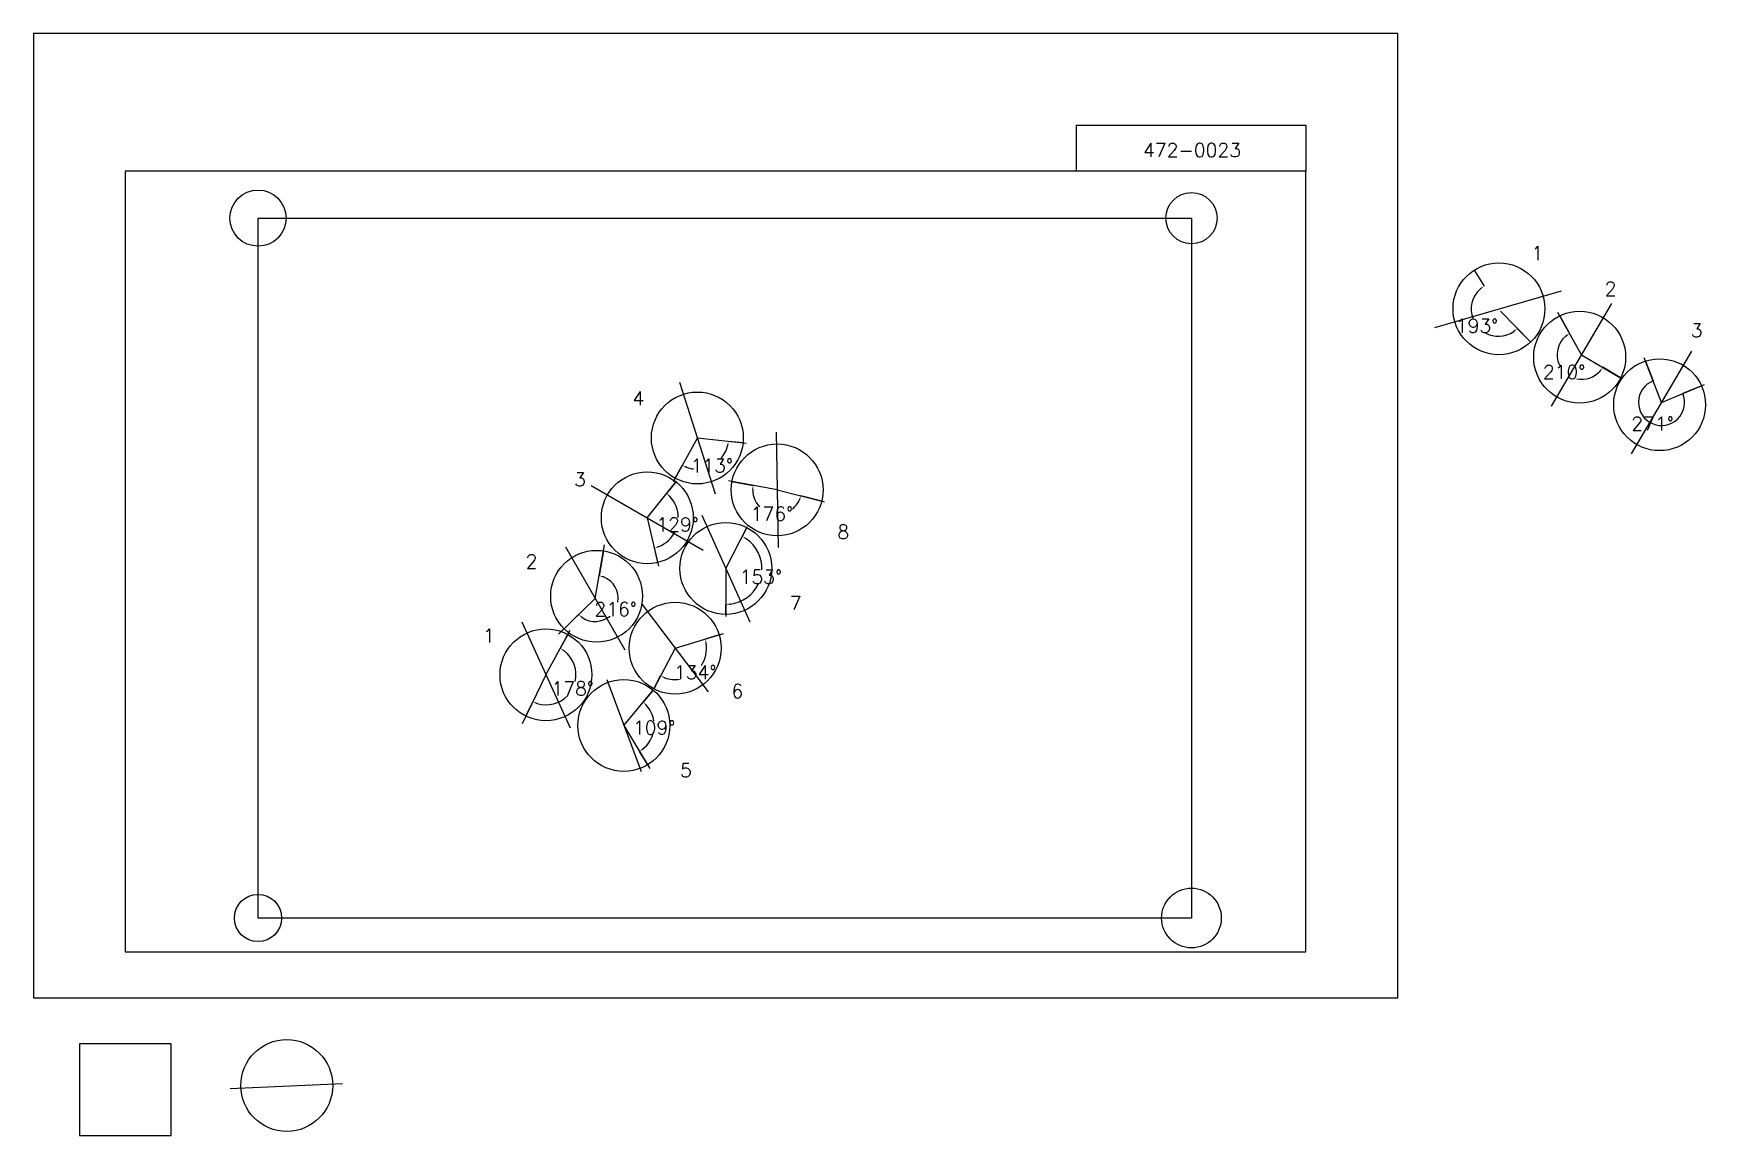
# Model space of a CAD drawing. Extents: x 0 to 1819984, y -150000 to 1050000.
import ezdxf

# ---------------------------------------------------------------- set-up
doc = ezdxf.new("R2010")
doc.units = 0
doc.header["$MEASUREMENT"] = 0
doc.layers.get('0').update_dxf_attribs({"linetype": 'CONTINUOUS'})
doc.layers.get('Defpoints').update_dxf_attribs({"linetype": 'CONTINUOUS'})
for name, color, linetype in [('_0-0_', 7, 'CONTINUOUS'), ('_0-1_V-nasSTD', 7, 'CONTINUOUS'), ('_0-2_番号', 7, 'CONTINUOUS'), ('ADD_LINE', 7, 'CONTINUOUS'), ('文字', 7, 'CONTINUOUS')]:
    doc.layers.add(name, color=color, linetype=linetype)
doc.layers.add('位置合わせ用', color=7, linetype='CONTINUOUS', plot=False)
doc.styles.get("Standard").update_dxf_attribs({"font": 'txt', "height": 15000, "bigfont": 'bigfont.shx'})
doc.dimstyles.get("Standard").update_dxf_attribs({"dimtxt": 0.18, "dimasz": 0.18, "dimexe": 0.18, "dimexo": 0.0625, "dimgap": 0.09, "dimtad": 0, "dimtih": 1, "dimtoh": 1, "dimdec": 4, "dimzin": 0, "dimdsep": 46, "dimtxsty": 'Standard', "dimcen": 0.09, "dimadec": 0, "dimazin": 0, "dimtfac": 1, "dimtdec": 4, "dimtofl": 0, "dimtmove": 0, "dimatfit": 3, "dimfxl": 1, "dimtolj": 1, "dimtzin": 0, "dimarcsym": 0})
picture_1 = doc.add_image_def('image1.jpg', size_in_pixel=(800, 600))

# ---------------------------------------------------------------- blocks, each defined once
blk = doc.blocks.new('-000-CCURVE_ORG002')
at = {"layer": '_0-0_', "color": 5, "linetype": 'Continuous'}
for p, q in [((30, -10), (10, -10)), ((10, -10), (10, -30)), ((30, -30), (30, -10)), ((10, -30), (30, -30))]:
    blk.add_line(p, q, dxfattribs=at)
blk = doc.blocks.new('-008-$$ATRU$$11$$背景色$$色$$0_0_0')
at = {"layer": '_0-2_番号'}
blk.add_blockref('-000-CCURVE_ORG002', (0, 0), dxfattribs=at)
blk = doc.blocks.new('*D27')
at = {"color": 0, "linetype": 'Continuous', "lineweight": -2}
for p, q in [((1568104, 792245), (1578880, 774840)), ((1629640, 714000), (1615070, 728792))]:
    blk.add_line(p, q, dxfattribs=at)
for start, end in [(131.496881, 201.309321), (240.743794, 304.832348)]:
    blk.add_arc((1594392, 749786), 29468, start, end, dxfattribs=at)
at = {"color": 0}
for points in [[(1575365, 771189), (1574370, 772526), (1578880, 774841)], [(1611756, 724957), (1610691, 726240), (1615070, 728792)]]:
    blk.add_solid(points, dxfattribs=at)
at = {"layer": 'Defpoints', "color": 0}
for p in [(1568104, 792245), (1565088, 746690), (1594392, 749786), (1629640, 714000)]:
    blk.add_point(p, dxfattribs=at)
at = {"color": 0, "linetype": 'Continuous', "insert": (1571223, 731578), "char_height": 15000, "attachment_point": 5}
blk.add_mtext('\\A1;193%%d', dxfattribs=at)
blk = doc.blocks.new('*D28')
at = {"color": 0, "linetype": 'Continuous', "lineweight": -2}
for p, q in [((1661270, 742552), (1672046, 723311)), ((1727583, 674939), (1708054, 686470))]:
    blk.add_line(p, q, dxfattribs=at)
for start, end in [(130.005432, 204.698825), (258.553097, 318.68482)]:
    blk.add_arc((1685082, 700035), 26678, start, end, dxfattribs=at)
at = {"color": 0}
for points in [[(1668405, 719784), (1667458, 721156), (1672046, 723311)], [(1705795, 681933), (1704445, 682911), (1708054, 686470)]]:
    blk.add_solid(points, dxfattribs=at)
at = {"layer": 'Defpoints', "color": 0}
for p in [(1661270, 742552), (1658755, 695717), (1685082, 700035), (1727583, 674939)]:
    blk.add_point(p, dxfattribs=at)
at = {"color": 0, "linetype": 'Continuous', "insert": (1666003, 681387), "char_height": 15000, "attachment_point": 5}
blk.add_mtext('\\A1;210%%d', dxfattribs=at)
blk = doc.blocks.new('*D31')
at = {"layer": 'ADD_LINE', "color": 0, "linetype": 'Continuous', "lineweight": -2}
for p, q in [((1754468, 693292), (1762933, 671691)), ((1815520, 666412), (1795295, 657972))]:
    blk.add_line(p, q, dxfattribs=at)
blk.add_arc((1772102, 648293), 25131, 111.399612, 22.651687, dxfattribs=at)
at = {"layer": 'ADD_LINE', "color": 0}
for points in [[(1762933, 671691), (1762933, 671692), (1762933, 671692)], [(1795295, 657972), (1795295, 657972), (1795295, 657972)]]:
    blk.add_solid(points, dxfattribs=at)
at = {"layer": 'Defpoints', "color": 0}
for p in [(1754468, 693293), (1815520, 666412), (1772102, 648293), (1781612, 625030)]:
    blk.add_point(p, dxfattribs=at)
at = {"layer": 'ADD_LINE', "color": 0, "linetype": 'Continuous', "insert": (1762293, 625154), "char_height": 15000, "attachment_point": 5}
blk.add_mtext('\\A1;271%%d', dxfattribs=at)
blk = doc.blocks.new('*D305')
at = {"color": 0, "linetype": 'Continuous', "lineweight": -2}
for p, q in [((772315, 604112), (756402, 605845)), ((698554, 565693), (706256, 579726))]:
    blk.add_line(p, q, dxfattribs=at)
for start, end in [(318.220576, 345.34851), (249.677875, 262.737495)]:
    blk.add_arc((722610, 609526), 33992, start, end, dxfattribs=at)
at = {"color": 0}
for points in [[(756316, 600777), (754677, 601079), (756402, 605845)], [(711150, 578407), (710458, 576891), (706256, 579726)]]:
    blk.add_solid(points, dxfattribs=at)
at = {"layer": 'Defpoints', "color": 0}
for p in [(722610, 609526), (772316, 604112), (698554, 565693), (727784, 575930)]:
    blk.add_point(p, dxfattribs=at)
at = {"color": 0, "linetype": 'Continuous', "insert": (738312, 579378), "char_height": 15000, "attachment_point": 5}
blk.add_mtext('\\A1;113%%d', dxfattribs=at)
blk = doc.blocks.new('*D306')
at = {"color": 0, "linetype": 'Continuous', "lineweight": -2}
for p, q in [((760296, 562007), (783296, 557792)), ((857960, 540769), (835286, 546486))]:
    blk.add_line(p, q, dxfattribs=at)
for start, end in [(180.392671, 224.05797), (309.258669, 335.06978)]:
    blk.add_arc((809477, 552993), 26617, start, end, dxfattribs=at)
at = {"color": 0}
for points in [[(783691, 552738), (782030, 552883), (783296, 557792)], [(834399, 541495), (832829, 542052), (835286, 546485)]]:
    blk.add_solid(points, dxfattribs=at)
at = {"layer": 'Defpoints', "color": 0}
for p in [(760296, 562007), (809477, 552993), (791791, 533101), (857960, 540769)]:
    blk.add_point(p, dxfattribs=at)
at = {"color": 0, "linetype": 'Continuous', "insert": (803821, 526984), "char_height": 15000, "attachment_point": 5}
blk.add_mtext('\\A1;176%%d', dxfattribs=at)
blk = doc.blocks.new('*D307')
at = {"color": 0, "linetype": 'Continuous', "lineweight": -2}
for p, q in [((776974, 512952), (771542, 502376)), ((753634, 417505), (753634, 428303))]:
    blk.add_line(p, q, dxfattribs=at)
for start, end in [(357.496562, 55.503707), (277.31285, 334.765502)]:
    blk.add_arc((753634, 467504), 39201, start, end, dxfattribs=at)
at = {"color": 0}
for points in [[(776262, 500528), (775408, 499097), (771542, 502376)], [(758570, 429454), (758676, 427790), (753634, 428303)]]:
    blk.add_solid(points, dxfattribs=at)
at = {"layer": 'Defpoints', "color": 0}
for p in [(776974, 512952), (753634, 467504), (784072, 442802), (753634, 417504)]:
    blk.add_point(p, dxfattribs=at)
at = {"color": 0, "linetype": 'Continuous', "insert": (791737, 458292), "char_height": 15000, "attachment_point": 5}
blk.add_mtext('\\A1;153%%d', dxfattribs=at)
blk = doc.blocks.new('*D308')
at = {"color": 0, "linetype": 'Continuous', "lineweight": -2}
for p, q in [((699747, 562687), (689067, 549160)), ((679535, 473973), (675836, 489782))]:
    blk.add_line(p, q, dxfattribs=at)
for start, end in [(0.265999, 43.216981), (291.66041, 333.920953)]:
    blk.add_arc((668144, 522658), 33765, start, end, dxfattribs=at)
at = {"color": 0}
for points in [[(693315, 546394), (692188, 545165), (689067, 549160)], [(680358, 492073), (680857, 490483), (675836, 489781)]]:
    blk.add_solid(points, dxfattribs=at)
at = {"layer": 'Defpoints', "color": 0}
for p in [(699747, 562687), (701506, 527860), (668144, 522658), (679535, 473973)]:
    blk.add_point(p, dxfattribs=at)
at = {"color": 0, "linetype": 'Continuous', "insert": (701101, 515315), "char_height": 15000, "attachment_point": 5}
blk.add_mtext('\\A1;129%%d', dxfattribs=at)
blk = doc.blocks.new('*D309')
at = {"color": 0, "linetype": 'Continuous', "lineweight": -2}
for p, q in [((620316, 486630), (615670, 459615)), ((577622, 401828), (593429, 417273))]:
    blk.add_line(p, q, dxfattribs=at)
for start, end in [(350.406322, 68.826641), (235.750742, 310.237482)]:
    blk.add_arc((611409, 434840), 25138, start, end, dxfattribs=at)
at = {"color": 0}
for points in [[(620711, 459085), (620266, 457478), (615670, 459615)], [(597797, 414700), (596726, 413423), (593429, 417273)]]:
    blk.add_solid(points, dxfattribs=at)
at = {"layer": 'Defpoints', "color": 0}
for p in [(620316, 486630), (611409, 434840), (577622, 401828), (622549, 412305)]:
    blk.add_point(p, dxfattribs=at)
at = {"color": 0, "linetype": 'Continuous', "insert": (633664, 423151), "char_height": 15000, "attachment_point": 5}
blk.add_mtext('\\A1;216%%d', dxfattribs=at)
blk = doc.blocks.new('*D310')
at = {"color": 0, "linetype": 'Continuous', "lineweight": -2}
for p, q in [((746348, 395079), (731155, 390495)), ((675338, 336314), (682683, 350382))]:
    blk.add_line(p, q, dxfattribs=at)
for start, end in [(326.588062, 8.387909), (250.831565, 278.046358)]:
    blk.add_arc((698480, 380636), 34130, start, end, dxfattribs=at)
at = {"color": 0}
for points in [[(733058, 385797), (731431, 385434), (731155, 390495)], [(687604, 349164), (686942, 347634), (682683, 350382)]]:
    blk.add_solid(points, dxfattribs=at)
at = {"layer": 'Defpoints', "color": 0}
for p in [(746348, 395079), (698480, 380636), (708581, 348036), (675338, 336314)]:
    blk.add_point(p, dxfattribs=at)
at = {"color": 0, "linetype": 'Continuous', "insert": (720239, 354343), "char_height": 15000, "attachment_point": 5}
blk.add_mtext('\\A1;134%%d', dxfattribs=at)
blk = doc.blocks.new('*D311')
at = {"color": 0, "linetype": 'Continuous', "lineweight": -2}
for p, q in [((581603, 395671), (573401, 380489)), ((535939, 306731), (543497, 322244))]:
    blk.add_line(p, q, dxfattribs=at)
for start, end in [(346.839052, 52.86149), (252.784868, 316.702318)]:
    blk.add_arc((557836, 351681), 32744, start, end, dxfattribs=at)
at = {"color": 0}
for points in [[(578057, 378485), (577155, 377083), (573401, 380490)], [(548452, 321179), (547839, 319629), (543496, 322244)]]:
    blk.add_solid(points, dxfattribs=at)
at = {"layer": 'Defpoints', "color": 0}
for p in [(581603, 395671), (557836, 351681), (575778, 324289), (535939, 306731)]:
    blk.add_point(p, dxfattribs=at)
at = {"color": 0, "linetype": 'Continuous', "insert": (586966, 336725), "char_height": 15000, "attachment_point": 5}
blk.add_mtext('\\A1;178%%d', dxfattribs=at)
blk = doc.blocks.new('*D312')
at = {"color": 0, "linetype": 'Continuous', "lineweight": -2}
for p, q in [((674627, 334953), (663754, 321892)), ((668608, 253802), (659780, 268324))]:
    blk.add_line(p, q, dxfattribs=at)
for start, end in [(8.81619, 41.532863), (309.982647, 342.469582)]:
    blk.add_arc((642636, 296527), 33005, start, end, dxfattribs=at)
at = {"color": 0}
for points in [[(667923, 319009), (666763, 317813), (663754, 321892)], [(663358, 271914), (664329, 270560), (659780, 268324)]]:
    blk.add_solid(points, dxfattribs=at)
at = {"layer": 'Defpoints', "color": 0}
for p in [(674627, 334953), (642636, 296527), (673152, 283951), (668608, 253802)]:
    blk.add_point(p, dxfattribs=at)
at = {"color": 0, "linetype": 'Continuous', "insert": (675551, 294085), "char_height": 15000, "attachment_point": 5}
blk.add_mtext('\\A1;109%%d', dxfattribs=at)

msp = doc.modelspace()

# ---------------------------------------------------------------- linework, layer by layer
at = {"layer": '_0-1_V-nasSTD', "color": 7, "linetype": 'Continuous'}
for p, q in [((1485000, 1050000), (0, 1050000)), ((0, 1050000), (0, 0)), ((1485000, 1050000), (0, 1050000)), ((0, 1050000), (0, 0)), ((1485000, 0), (1485000, 1050000)), ((1485000, 0), (1485000, 1050000)), ((1135000, 950000), (1135000, 900000)), ((1135000, 950000), (1385000, 950000)), ((1385000, 950000), (1385000, 900000)), ((1385000, 900000), (100000, 900000)), ((100000, 900000), (100000, 50000)), ((1385000, 50000), (1385000, 900000)), ((100000, 50000), (1385000, 50000)), ((0, 0), (1485000, 0)), ((0, 0), (1485000, 0))]:
    msp.add_line(p, q, dxfattribs=at)
at = {"layer": 'ADD_LINE', "color": 1, "linetype": 'Continuous'}
for p, q in [((1525489.26411, 729736.80972), (1663294.76411, 769835.80972)), ((1652183.75, 644122.25), (1717980.25, 755947.75)), ((1739204, 592380), (1805000.5, 704205.5)), ((703278.5, 670349.125), (741940.5, 548702.875)), ((808329.875, 615824.4542), (810624.125, 490161.5458)), ((607199.25, 557957), (729089.75, 487360)), ((727674.79688, 525582.125), (779592.20312, 409426.875)), ((579199.125, 490965.25), (643618.875, 378715.75)), ((662386.625, 428289.75), (734572.375, 332983.25)), ((531488.92188, 409499.28125), (584184.07812, 293862.71875)), ((623940.40161, 346577.59536), (661331.59839, 246476.40464)), ((214262.32302, -98799.56876), (336470.78129, -93322.43898))]:
    msp.add_line(p, q, dxfattribs=at)
at = {"layer": 'ADD_LINE', "color": 5, "linetype": 'Continuous'}
for p, q in [((1596753.25, 747633.75), (1629814.8632, 713821.27417)), ((1685082, 700035), (1659184.32722, 746275.9796)), ((1685082, 700035), (1729204.75, 673981.25)), ((1772102.25, 648292.75), (1753088.25, 696812.75)), ((1772102.25, 648292.75), (1818728.75, 667751.25)), ((722609.5, 609526), (696412, 561789)), ((722609.5, 609526), (775933, 603718)), ((668144.5, 522658.5), (699746.59392, 562686.99533)), ((809477, 552993), (756360, 562728.5)), ((809477, 552993), (860893.5, 540029)), ((668144.5, 522658.5), (680456, 470036.5)), ((753633.5, 467504.5), (776974, 512952.5)), ((611409, 434840.5), (621422.5, 493065.5)), ((753633.5, 467504.5), (753633.5, 415098.52815)), ((611409, 434840.5), (571651.5, 395994.5)), ((557836.5, 351681), (584089, 400272.5)), ((698479.5, 380636.5), (751207, 396545)), ((698479.5, 380636.5), (675338.13465, 336314.07667)), ((557836.5, 351681), (531847, 298330)), ((642636, 296527), (674627.43392, 334952.87873)), ((642636, 296527), (671065, 249759.5))]:
    msp.add_line(p, q, dxfattribs=at)
at = {"layer": 'ADD_LINE', "color": 5, "linetype": 'ByBlock'}
for centre in [(1595122.531, 750173.16957), (1682964.15392, 697503.40947), (1769984.40392, 645761.15947), (722609.5, 609526), (809477, 552993), (668144.5, 522658.5), (753633.5, 467504.5), (612990.5, 437169.5), (698479.5, 380636.5), (557836.5, 351681), (642636, 296527), (275704.61091, -95468.83904)]:
    msp.add_circle(centre, 50000, dxfattribs=at)
at = {"layer": '位置合わせ用', "color": 5, "linetype": 'Continuous'}
for centre, radius in [((244424.4, 848880.595), 30579.2687), ((1260424.4, 848880.595), 27848.33235), ((244424.4, 86880.595), 25672.78835), ((1260424.4, 86880.595), 32483.49996)]:
    msp.add_circle(centre, radius, dxfattribs=at)

# ---------------------------------------------------------------- block references
at = {"layer": '_0-0_', "xscale": 5000, "yscale": 5000, "zscale": 5000}
msp.add_blockref('-008-$$ATRU$$11$$背景色$$色$$0_0_0', (0, 0), dxfattribs=at)

# ---------------------------------------------------------------- texts
at = {"layer": '文字', "linetype": 'Continuous'}
msp.add_text('472-0023', height=15000, dxfattribs=at).set_placement((1207698.06436, 915464.91089))
at = {"layer": '文字', "color": 5, "linetype": 'Continuous'}
for s, p in [('1', (1630487.25, 803200.25)), ('2', (1710202.25, 764419.75)), ('3', (1803921.25, 719176.25)), ('4', (652009.5, 645260)), ('3', (588453, 556927)), ('8', (874996, 499834)), ('2', (535669, 467517.5)), ('7', (823289, 422274)), ('1', (489348.5, 386725)), ('6', (759732.5, 326400.5)), ('5', (703716.5, 240222.5))]:
    msp.add_text(s, height=15000, dxfattribs=at).set_placement(p)

# ---------------------------------------------------------------- dimensions: what is measured, and where the dimension line sits
at = {"color": 5, "linetype": 'Continuous'}
for base, center, p1, p2, picture, middle in [((1565087.53393, 746690.32692), (1594392.01411, 749786.30972), (1568104.28301, 792244.70716), (1629640.37756, 713999.72255), '*D27', (1571223.47133, 731577.62241)), ((1658755.37189, 695717.29916), (1685082, 700035), (1661270.03834, 742551.88724), (1727582.99975, 674938.86655), '*D28', (1666003.1859, 681387.40657)), ((727784.24847, 575929.72427), (722609.5, 609526), (772315.52353, 604112.01583), (698554.35544, 565692.79318), '*D305', (738312.41634, 579377.92903)), ((701506.33189, 527860.28696), (668144.5, 522658.5), (699746.59392, 562686.99533), (679534.96282, 473973.21108), '*D308', (701101.2269, 515315.16515)), ((791790.80362, 533101.40353), (809477, 552993), (760296.24246, 562007.04946), (857959.64924, 540768.73221), '*D306', (803820.89427, 526983.66282)), ((784072.30904, 442801.80452), (753633.5, 467504.5), (776974, 512952.5), (753633.5, 417504.5), '*D307', (791736.9952, 458292.12173)), ((622548.62218, 412305.47872), (611409, 434840.5), (620315.72662, 486629.99995), (577621.60027, 401827.72681), '*D309', (633663.70633, 423150.91437)), ((575777.77675, 324289.4995), (557836.5, 351681), (581603.12027, 395671.3144), (535939.39942, 306730.83886), '*D311', (586965.79488, 336725.46955)), ((708581.47612, 348035.71038), (698479.5, 380636.5), (746348.20476, 395079.04496), (675338.13465, 336314.07667), '*D310', (720239.29164, 354342.52972)), ((673151.70785, 283951.42363), (642636, 296527), (674627.43392, 334952.87873), (668607.89633, 253801.59068), '*D312', (675550.92849, 294085.47807))]:
    dim = msp.add_angular_dim_3p(base=base, center=center, p1=p1, p2=p2, dimstyle='Standard', override={"dimasz": 5000, "dimtmove": 2}, dxfattribs=at)
    dim.commit()
    dim.dimension.update_dxf_attribs({"geometry": picture, "text_midpoint": middle})
at = {"layer": 'ADD_LINE', "color": 5, "linetype": 'Continuous'}
dim = msp.add_angular_dim_3p(base=(1781611.89489, 625030.08669), center=(1772102.25, 648292.75), p1=(1754467.74397, 693292.55187), p2=(1815520.42476, 666412.32907), dimstyle='Standard', override={"dimtmove": 2}, dxfattribs=at)
dim.commit()
dim.dimension.update_dxf_attribs({"geometry": '*D31', "text_midpoint": (1762292.86514, 625154.49351)})

# ---------------------------------------------------------------- pictures from other files: only their frames are drawn
image = msp.add_image(picture_1, insert=(244424.4, 86880.595), size_in_units=(1016000, 762000), dxfattribs=at)
image.dxf.flags = 7

doc.saveas('drawing.dxf')
